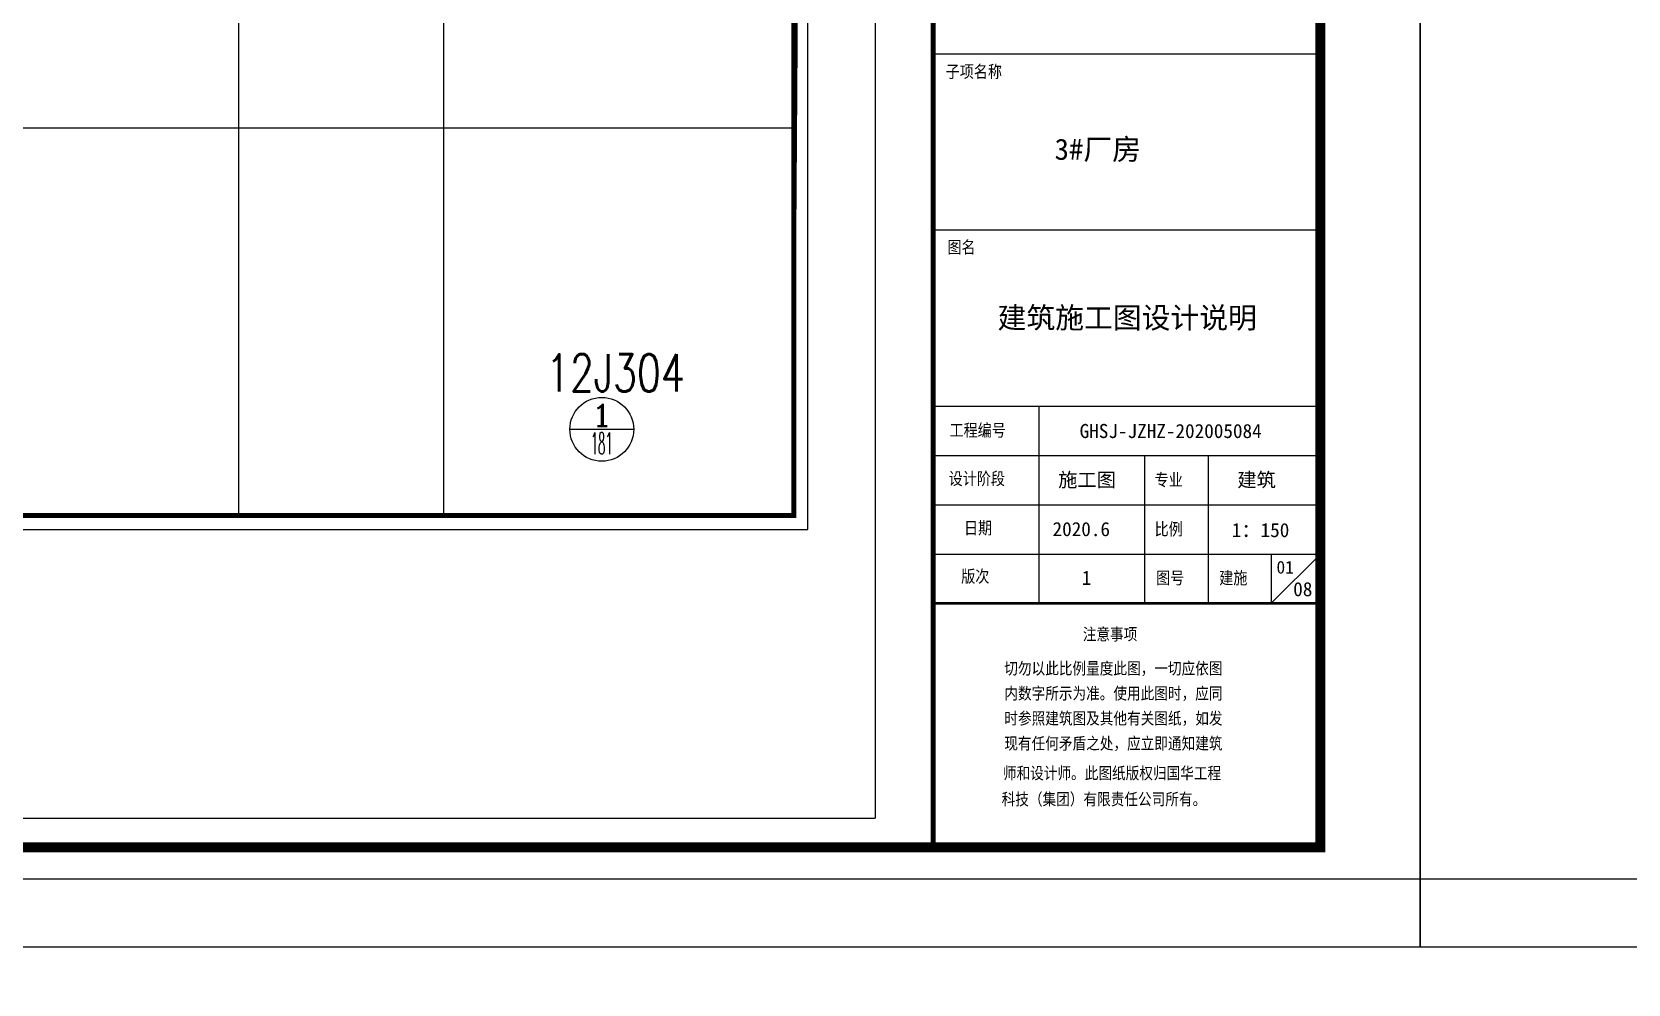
# Model space of a CAD drawing. Extents: x -21908402 to 2165534, y 88493 to 5079726.
# Drawn here: x 2032800 to 2048822, y 402440 to 411997 of the extents above; entities that cross this region are included whole.
import ezdxf
from ezdxf.enums import TextEntityAlignment as Align

# ---------------------------------------------------------------- set-up
doc = ezdxf.new("R2010")
doc.units = 0
doc.header["$LTSCALE"] = 1000
for name, color, linetype in [('1', 140, 'Continuous'), ('PP-PM-TK', 7, 'Continuous'), ('PUB_DIM', 3, 'Continuous'), ('PUB_TEXT', 7, 'Continuous'), ('PUB_TITLE', 4, 'Continuous'), ('WINDOW', 94, 'Continuous'), ('图框', 66, 'Continuous')]:
    doc.layers.add(name, color=color, linetype=linetype)
doc.styles.add('-黑体', font='simhei.ttf', dxfattribs={"width": 0.8})
doc.styles.add('COMP', font='complex_.ttf', dxfattribs={"bigfont": 'hztxt'})
doc.styles.add('HZ5', font='txt.shx', dxfattribs={"width": 0.7, "bigfont": 'hztxt.shx'})
doc.styles.add('TQ', font='txt.shx', dxfattribs={"width": 0.8, "bigfont": 'hztxt.shx'})

# ---------------------------------------------------------------- blocks, each defined once
blk = doc.blocks.new('tk')
at = {"layer": '1'}
for p, q in [((1742537, 353940), (1748371, 353940)), ((1742537, 351288), (1748371, 351288))]:
    blk.add_line(p, q, dxfattribs=at)
at = {"layer": '1', "color": 4}
for p, q in [((1742537, 348637), (1748371, 348637)), ((1744128, 348637), (1744128, 345667)), ((1742537, 347894), (1748371, 347894)), ((1745719, 347894), (1745719, 345667)), ((1746678, 347894), (1746678, 345667)), ((1742537, 347152), (1748371, 347152)), ((1742537, 346409), (1748371, 346409)), ((1747628, 346409), (1747628, 345667)), ((1748371, 346409), (1747628, 345667))]:
    blk.add_line(p, q, dxfattribs=at)
at = {"layer": '1', "color": 4, "const_width": 42.4}
blk.add_lwpolyline([(1742537, 345667), (1748371, 345667)], dxfattribs=at)
at = {"layer": 'PP-PM-TK', "color": 4, "const_width": 74.2}
blk.add_lwpolyline([(1742537, 401993), (1742537, 341993)], dxfattribs=at)
at = {"layer": 'PUB_TEXT', "color": 2, "style": 'TQ'}
for s, height, p in [('子项名称', 212.1, (1742727, 353559)), ('图名', 212.1, (1742753, 350915)), ('工程编号', 212.1, (1742785, 348159)), ('设计阶段', 212.1, (1742771, 347431)), ('专业', 212.1, (1745873, 347413)), ('日期', 212.1, (1743002, 346688)), ('比例', 212.1, (1745873, 346671)), ('版次', 212.1, (1742961, 345960)), ('图号', 212.1, (1745896, 345936)), ('建施', 212.1, (1746846, 345935)), ('注意事项', 205.3, (1744792, 345092)), ('切勿以此比例量度此图，一切应依图', 205.34, (1743610, 344577)), ('内数字所示为准。使用此图时，应同', 205.34, (1743610, 344201)), ('时参照建筑图及其他有关图纸，如发', 205.34, (1743610, 343825)), ('现有任何矛盾之处，应立即通知建筑', 205.34, (1743610, 343448)), ('师和设计师。此图纸版权归国华工程', 205.34, (1743589, 343000)), ('科技（集团）有限责任公司所有。', 205.34, (1743570, 342608))]:
    blk.add_text(s, height=height, dxfattribs=at).set_placement(p)
at = {"layer": 'PUB_TITLE', "color": 255, "style": '-黑体'}
for s, height, p in [('3#厂房', 318.2, (1744367, 352344)), ('GHSJ-JZHZ-202005084', 212.13, (1744744, 348155)), ('施工图', 212.1, (1744422, 347420)), ('建筑', 212.1, (1747119, 347420)), ('2020.6', 212.1, (1744336, 346678)), ('1：150', 212.1, (1747035, 346663)), ('1', 212, (1744775, 345945)), ('08', 212.1, (1747960, 345774))]:
    blk.add_text(s, height=height, dxfattribs=at).set_placement(p)
blk = doc.blocks.new('_INDEX')
blk.add_line((-0.5, 0), (0.5, 0))
blk.add_circle((0, 0), 0.5)
at = {"style": 'COMP'}
for tag, width, p, p2 in [('1', 1.388087, (-0.17, 0.05), (0.17, 0.05)), ('-', 0.84274, (-0.17, -0.39), (0.17, -0.39))]:
    blk.add_attdef(tag, text='', height=0.34, dxfattribs=dict(at, width=width)).set_placement(p, p2, align=Align.FIT)
blk = doc.blocks.new('FFFDD')
at = {"layer": 'WINDOW', "linetype": 'ByBlock'}
blk.add_line((1760216, 407823), (1760356, 428496), dxfattribs=at)
blk.add_lwpolyline([(1741463, 407683), (1760356, 407683), (1760356, 428636), (1741463, 428636)], close=True, dxfattribs=at)
at = {"layer": 'WINDOW', "linetype": 'ByBlock', "const_width": 50}
blk.add_lwpolyline([(1741603, 407823), (1760216, 407823), (1760216, 428496), (1741603, 428496)], close=True, dxfattribs=at)
at = {"layer": '图框'}
for p, q in [((1754643, 407823), (1754643, 428496)), ((1756700, 407799), (1756700, 428472)), ((1741603, 411714), (1760216, 411714)), ((1741603, 411714), (1760216, 411714)), ((1741603, 407823), (1760216, 407823))]:
    blk.add_line(p, q, dxfattribs=at)
at = {"layer": 'PUB_DIM'}
ref = blk.add_blockref('_INDEX', (1758287, 408689), dxfattribs=dict(at, xscale=641.114559157053, yscale=641.1145594328409, zscale=641.114559378659))
ref.add_attrib('1', '1', dxfattribs={"layer": '0', "height": 218, "style": 'COMP', "width": 1.388087}).set_placement((1758178, 408721, -5722), (1758396, 408721, -5722), align=Align.FIT)
ref.add_attrib('-', '181', dxfattribs={"layer": '0', "height": 218, "style": 'COMP', "width": 0.417708}).set_placement((1758178, 408438, -5722), (1758396, 408438, -5722), align=Align.FIT)
at = {"linetype": 'ByBlock', "style": 'HZ5', "width": 0.75}
blk.add_text('12J304', height=373.3, dxfattribs=at).set_placement((1757728, 409069))

msp = doc.modelspace()

# ---------------------------------------------------------------- linework, layer by layer
for p in [(2041263, 441806), (1976725, 404106)]:
    msp.add_line(p, (2041263, 404106))
at = {"layer": 'PUB_TITLE'}
for points in [[(1972434, 402812), (2046734, 402812), (2046734, 444812), (1972434, 444812)], [(2046734, 402812), (2106134, 402812), (2106134, 444812), (2046734, 444812)], [(1972434, 340493), (2061534, 340493), (2061534, 403493), (1972434, 403493)]]:
    msp.add_lwpolyline(points, close=True, dxfattribs=at)
at = {"layer": 'PUB_TITLE', "const_width": 100}
msp.add_lwpolyline([(1974934, 403812), (2045734, 403812), (2045734, 443812), (1974934, 443812)], close=True, dxfattribs=at)

# ---------------------------------------------------------------- block references
at = {"xscale": 0.6666666666278616, "yscale": 0.6666666666569654, "zscale": 0.6666666666666665}
msp.add_blockref('tk', (880154, 175817), dxfattribs=at)
msp.add_blockref('FFFDD', (280233, -681))

# ---------------------------------------------------------------- texts
at = {"layer": 'PUB_TITLE', "color": 255, "style": '-黑体'}
for s, height, p in [('建筑施工图设计说明', 212.1, (2042493, 409022)), ('01', 127.3, (2045293, 406560))]:
    msp.add_text(s, height=height, dxfattribs=at).set_placement(p)

doc.saveas('drawing.dxf')
